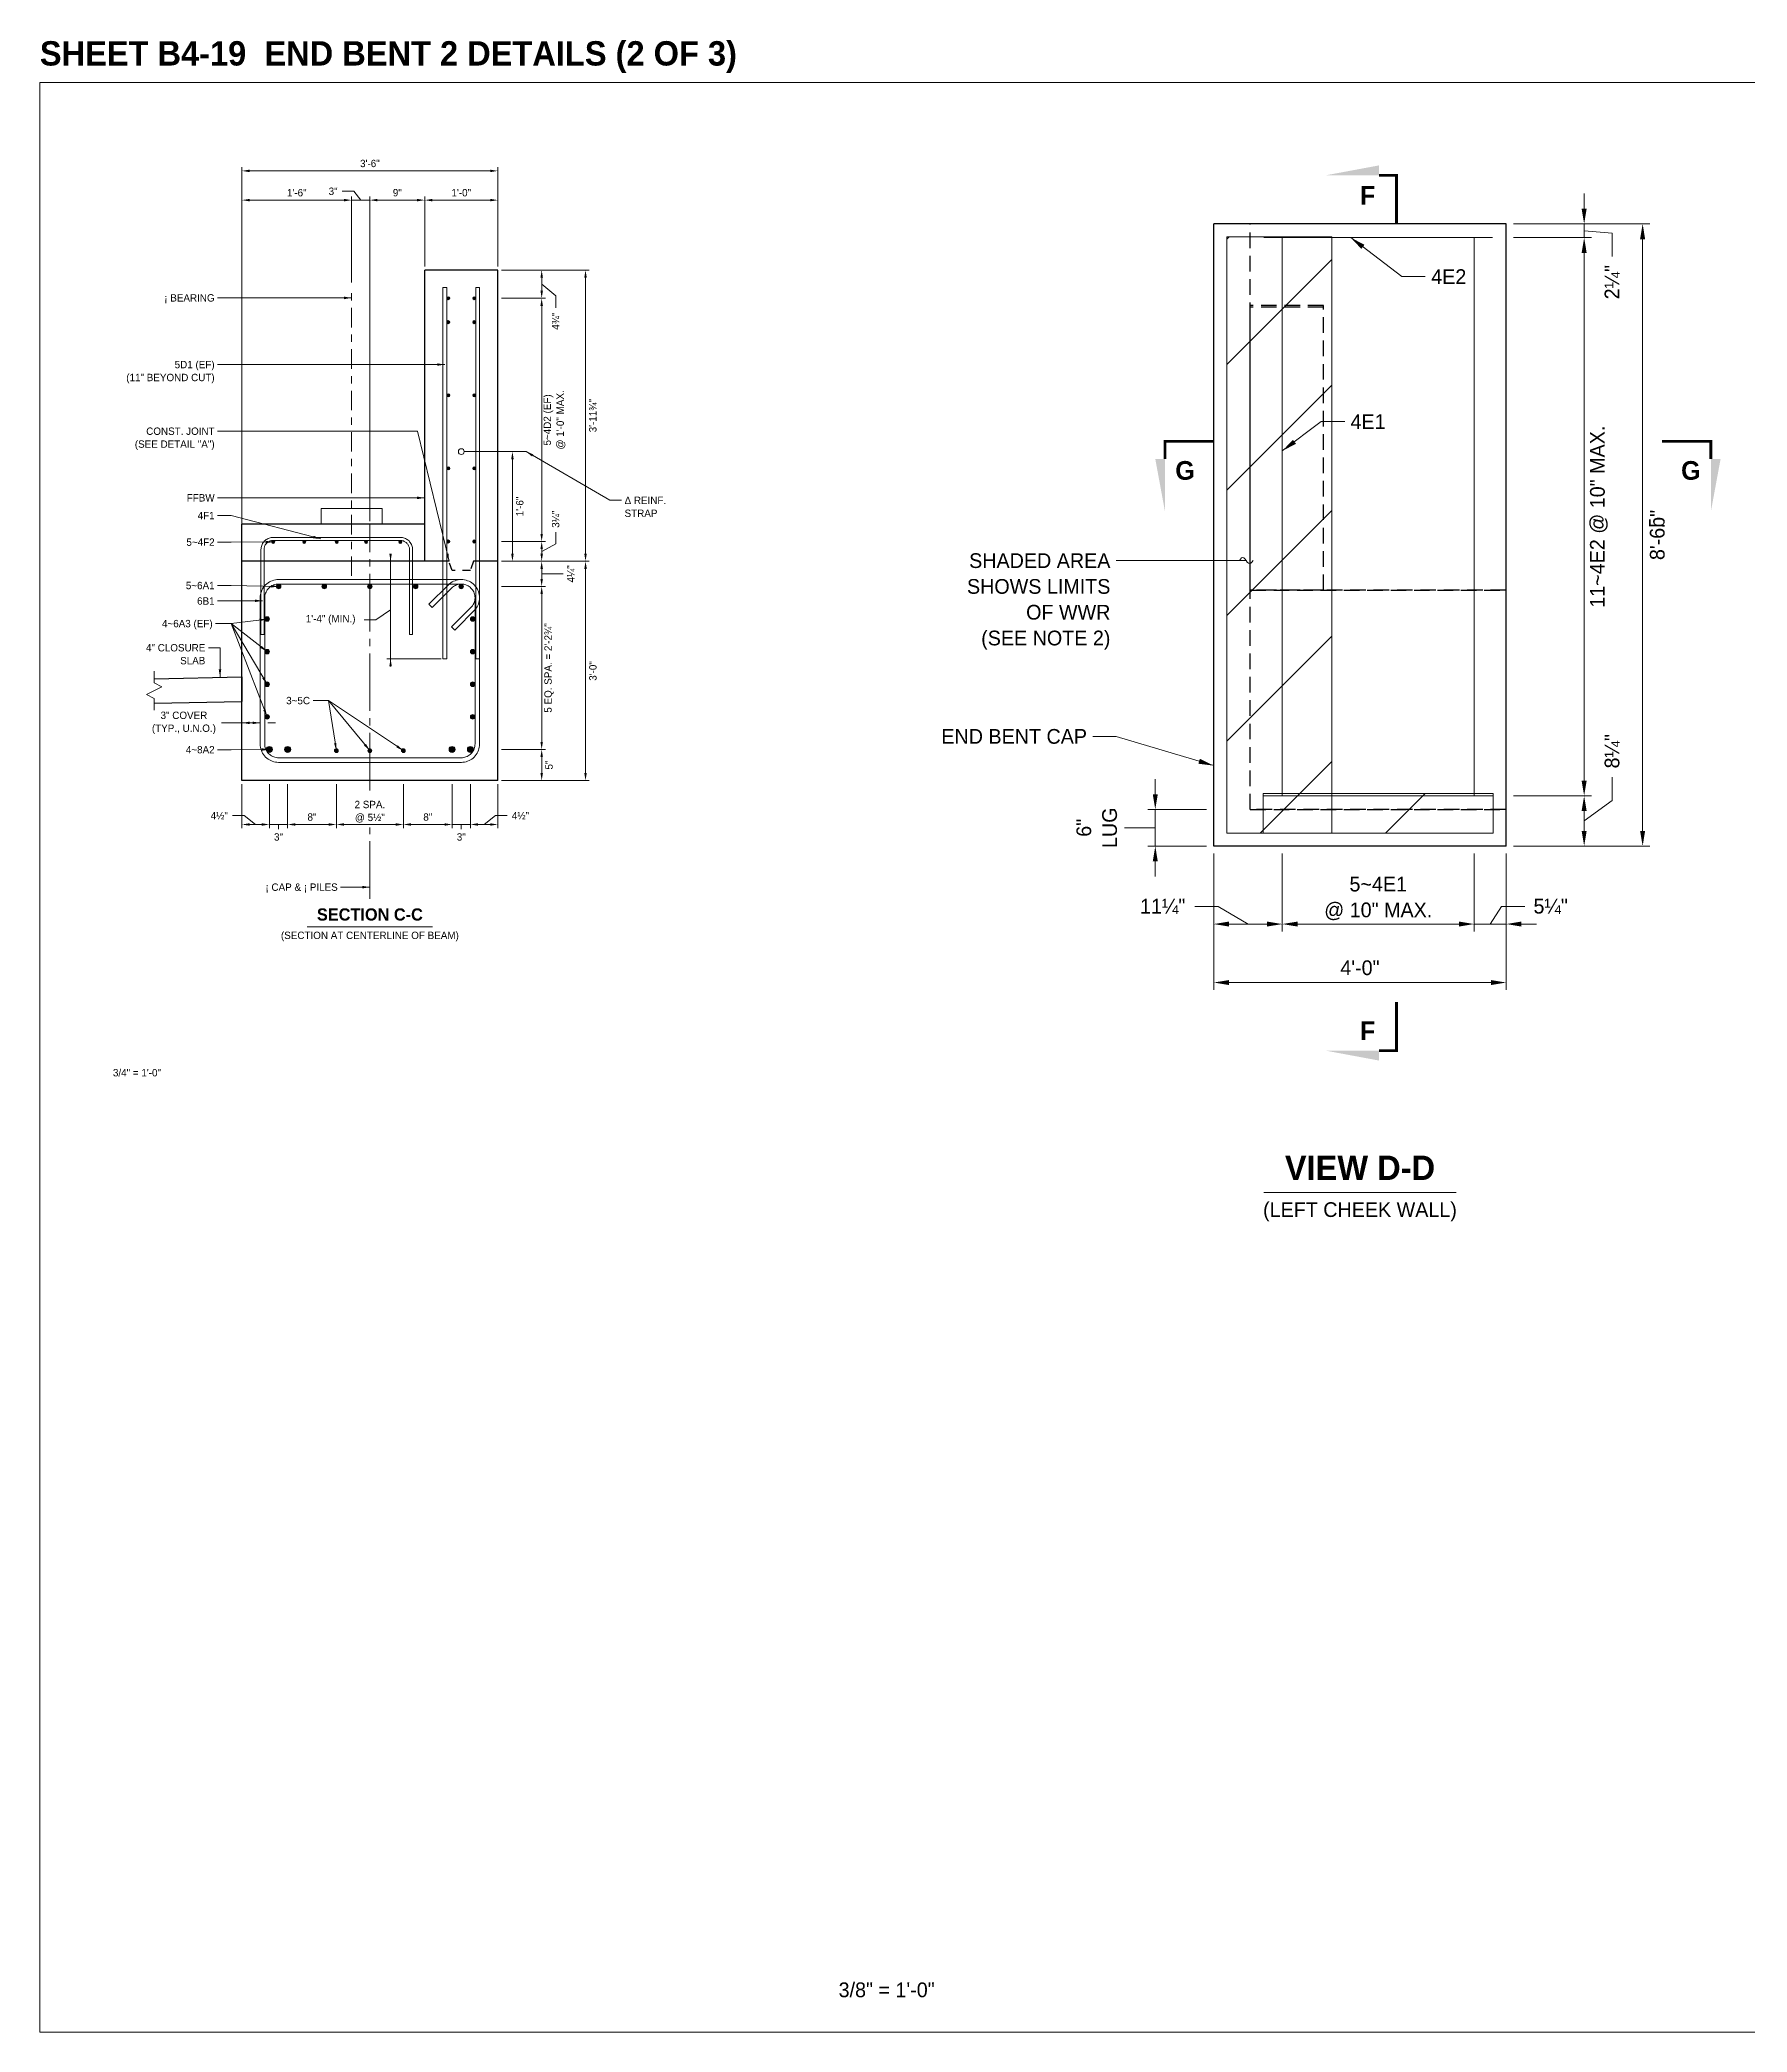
# Model space of a CAD drawing. Extents: x -1 to 861, y -26 to 2.
# Drawn here: x 779 to 802.36, y -25.67 to 1.58 of the extents above; entities that cross this region are included whole.
import ezdxf
from ezdxf.enums import TextEntityAlignment as Align

# ---------------------------------------------------------------- set-up
doc = ezdxf.new("R2010")
doc.units = 21
doc.header["$MEASUREMENT"] = 0
for name, pattern in [('DGN2', [0.12, 0.08, -0.04]), ('DGN4', [0.336, 0.2, -0.053, 0.03, -0.053]), ('DGN7', [0.726, 0.59, -0.053, 0.03, -0.053])]:
    doc.linetypes.add(name, pattern=pattern)
for name, color, linetype, lineweight in [('BearingPadMisc', 5, 'Continuous', 15), ('Border', 7, 'Continuous', 15), ('CL_Major', 1, 'DGN7', 9), ('CL_Minor', 7, 'DGN4', 9), ('Dimension', 7, 'Continuous', 9), ('Leader', 7, 'Continuous', 9), ('Patterning', 1, 'Continuous', 15), ('Rebar', 2, 'Continuous', 15), ('Rebar2', 2, 'Continuous', 15), ('SubStrConc', 3, 'Continuous', 30), ('SubStrConc2', 3, 'Continuous', 30), ('SubStrConc2_h', 3, 'DGN2', 30), ('SubStrConc_h', 3, 'DGN2', 30), ('Symbols', 7, 'Continuous', 15), ('TextStructures', 7, 'Continuous', 9)]:
    doc.layers.add(name, color=color, linetype=linetype, lineweight=lineweight)
doc.styles.add('FDOT Bold (Large)', font='FDOTBold.ttf')
doc.styles.add('FDOT Structures', font='FDOT.ttf')
doc.styles.add('FDOT Structures Annotation', font='FDOT.ttf')
doc.styles.add('FDOT Structures Views_SectionArrow', font='FDOTBold.ttf')
pattern_1 = [(45, (0, 0), (-0.8581657, 0.8581657), [])]

msp = doc.modelspace()

# ---------------------------------------------------------------- hatches: boundary and pattern name
at = {"layer": 'Patterning'}
h = msp.add_hatch(dxfattribs=at)
h.set_pattern_fill('ANSI31', color=256, scale=2.133333)
h.set_pattern_definition(pattern_1)
h.paths.add_polyline_path([(795.236, -9.266), (796.673, -9.266), (796.673, -1.11), (795.236, -1.11)])
h = msp.add_hatch(dxfattribs=at)
h.set_pattern_fill('ANSI31', color=256, scale=2.133333)
h.set_pattern_definition(pattern_1)
h.paths.add_polyline_path([(795.736, -9.266), (798.882, -9.266), (798.882, -8.725), (795.736, -8.725)])
at = {"layer": 'Rebar'}
h = msp.add_hatch(color=256, dxfattribs=at)
h.dxf.hatch_style = 1
edge = h.paths.add_edge_path()
edge.add_arc((784.588, -1.95), 0.0208, 0, 360)
h = msp.add_hatch(color=256, dxfattribs=at)
h.dxf.hatch_style = 1
edge = h.paths.add_edge_path()
edge.add_arc((784.942, -1.95), 0.0208, 0, 360)
h = msp.add_hatch(color=256, dxfattribs=at)
h.dxf.hatch_style = 1
edge = h.paths.add_edge_path()
edge.add_arc((784.588, -2.277), 0.0208, 0, 360)
h = msp.add_hatch(color=256, dxfattribs=at)
h.dxf.hatch_style = 1
edge = h.paths.add_edge_path()
edge.add_arc((784.942, -2.277), 0.0208, 0, 360)
h = msp.add_hatch(color=256, dxfattribs=at)
h.dxf.hatch_style = 1
edge = h.paths.add_edge_path()
edge.add_arc((784.588, -3.277), 0.0208, 0, 360)
h = msp.add_hatch(color=256, dxfattribs=at)
h.dxf.hatch_style = 1
edge = h.paths.add_edge_path()
edge.add_arc((784.942, -3.277), 0.0208, 0, 360)
h = msp.add_hatch(color=256, dxfattribs=at)
h.dxf.hatch_style = 1
edge = h.paths.add_edge_path()
edge.add_arc((784.588, -4.277), 0.0208, 0, 360)
h = msp.add_hatch(color=256, dxfattribs=at)
h.dxf.hatch_style = 1
edge = h.paths.add_edge_path()
edge.add_arc((784.942, -4.277), 0.0208, 0, 360)
h = msp.add_hatch(color=256, dxfattribs=at)
h.dxf.hatch_style = 1
edge = h.paths.add_edge_path()
edge.add_arc((782.192, -5.284), 0.0208, 0, 360)
h = msp.add_hatch(color=256, dxfattribs=at)
h.dxf.hatch_style = 1
edge = h.paths.add_edge_path()
edge.add_arc((782.617, -5.284), 0.0208, 0, 360)
h = msp.add_hatch(color=256, dxfattribs=at)
h.dxf.hatch_style = 1
edge = h.paths.add_edge_path()
edge.add_arc((783.062, -5.284), 0.0208, 0, 360)
h = msp.add_hatch(color=256, dxfattribs=at)
h.dxf.hatch_style = 1
edge = h.paths.add_edge_path()
edge.add_arc((783.463, -5.284), 0.0208, 0, 360)
h = msp.add_hatch(color=256, dxfattribs=at)
h.dxf.hatch_style = 1
edge = h.paths.add_edge_path()
edge.add_arc((783.932, -5.284), 0.0208, 0, 360)
h = msp.add_hatch(color=256, dxfattribs=at)
h.dxf.hatch_style = 1
edge = h.paths.add_edge_path()
edge.add_arc((784.588, -5.277), 0.0208, 0, 360)
h = msp.add_hatch(color=256, dxfattribs=at)
h.dxf.hatch_style = 1
edge = h.paths.add_edge_path()
edge.add_arc((784.942, -5.277), 0.0208, 0, 360)
h = msp.add_hatch(color=256, dxfattribs=at)
h.dxf.hatch_style = 1
edge = h.paths.add_edge_path()
edge.add_arc((782.266, -5.892), 0.0312, 0, 360)
h = msp.add_hatch(color=256, dxfattribs=at)
h.dxf.hatch_style = 1
edge = h.paths.add_edge_path()
edge.add_arc((782.891, -5.892), 0.0312, 0, 360)
h = msp.add_hatch(color=256, dxfattribs=at)
h.dxf.hatch_style = 1
edge = h.paths.add_edge_path()
edge.add_arc((783.515, -5.892), 0.0312, 0, 360)
h = msp.add_hatch(color=256, dxfattribs=at)
h.dxf.hatch_style = 1
edge = h.paths.add_edge_path()
edge.add_arc((784.14, -5.892), 0.0312, 0, 360)
h = msp.add_hatch(color=256, dxfattribs=at)
h.dxf.hatch_style = 1
edge = h.paths.add_edge_path()
edge.add_arc((784.764, -5.892), 0.0312, 0, 360)
h = msp.add_hatch(color=256, dxfattribs=at)
h.dxf.hatch_style = 1
edge = h.paths.add_edge_path()
edge.add_arc((782.109, -6.338), 0.0312, 0, 360)
h = msp.add_hatch(color=256, dxfattribs=at)
h.dxf.hatch_style = 1
edge = h.paths.add_edge_path()
edge.add_arc((784.921, -6.338), 0.0312, 0, 360)
h = msp.add_hatch(color=256, dxfattribs=at)
h.dxf.hatch_style = 1
edge = h.paths.add_edge_path()
edge.add_arc((782.109, -6.784), 0.0312, 0, 360)
h = msp.add_hatch(color=256, dxfattribs=at)
h.dxf.hatch_style = 1
edge = h.paths.add_edge_path()
edge.add_arc((784.921, -6.784), 0.0312, 0, 360)
h = msp.add_hatch(color=256, dxfattribs=at)
h.dxf.hatch_style = 1
edge = h.paths.add_edge_path()
edge.add_arc((782.109, -7.23), 0.0312, 0, 360)
h = msp.add_hatch(color=256, dxfattribs=at)
h.dxf.hatch_style = 1
edge = h.paths.add_edge_path()
edge.add_arc((784.921, -7.23), 0.0312, 0, 360)
h = msp.add_hatch(color=256, dxfattribs=at)
h.dxf.hatch_style = 1
edge = h.paths.add_edge_path()
edge.add_arc((782.109, -7.676), 0.0312, 0, 360)
h = msp.add_hatch(color=256, dxfattribs=at)
h.dxf.hatch_style = 1
edge = h.paths.add_edge_path()
edge.add_arc((784.921, -7.676), 0.0312, 0, 360)
h = msp.add_hatch(color=256, dxfattribs=at)
h.dxf.hatch_style = 1
edge = h.paths.add_edge_path()
edge.add_arc((782.14, -8.122), 0.0417, 0, 360)
h = msp.add_hatch(color=256, dxfattribs=at)
h.dxf.hatch_style = 1
edge = h.paths.add_edge_path()
edge.add_arc((782.39, -8.122), 0.0417, 0, 360)
h = msp.add_hatch(color=256, dxfattribs=at)
h.dxf.hatch_style = 1
edge = h.paths.add_edge_path()
edge.add_arc((783.057, -8.138), 0.026, 0, 360)
h = msp.add_hatch(color=256, dxfattribs=at)
h.dxf.hatch_style = 1
edge = h.paths.add_edge_path()
edge.add_arc((783.515, -8.138), 0.026, 0, 360)
h = msp.add_hatch(color=256, dxfattribs=at)
h.dxf.hatch_style = 1
edge = h.paths.add_edge_path()
edge.add_arc((783.973, -8.138), 0.026, 0, 360)
h = msp.add_hatch(color=256, dxfattribs=at)
h.dxf.hatch_style = 1
edge = h.paths.add_edge_path()
edge.add_arc((784.64, -8.122), 0.0417, 0, 360)
h = msp.add_hatch(color=256, dxfattribs=at)
h.dxf.hatch_style = 1
edge = h.paths.add_edge_path()
edge.add_arc((784.89, -8.122), 0.0417, 0, 360)

# ---------------------------------------------------------------- linework, layer by layer
at = {"layer": 'BearingPadMisc'}
for points in [[(782.848, -4.824), (782.848, -4.824)], [(782.848, -5.038), (782.848, -4.824)], [(782.848, -5.038), (782.848, -4.824)], [(782.848, -4.824), (782.848, -4.824)], [(783.682, -4.824), (782.848, -4.824)], [(783.682, -5.038), (783.682, -4.824)], [(783.682, -5.038), (782.848, -5.038)]]:
    msp.add_lwpolyline(points, dxfattribs=at)
at = {"layer": 'CL_Major', "ltscale": 1.333333}
for p, q in [((783.515, -8.681), (783.515, -5.048)), ((783.515, -10.165), (783.515, -9.188))]:
    msp.add_line(p, q, dxfattribs=at)
at = {"layer": 'CL_Minor', "ltscale": 1.333333}
msp.add_line((783.265, -5.748), (783.265, -1.785), dxfattribs=at)
at = {"layer": 'Dimension'}
for p, q in [((781.765, -5.497), (781.765, -0.157)), ((781.869, -0.208), (785.161, -0.208)), ((785.265, -1.514), (785.265, -0.157)), ((800.126, -0.725), (800.126, -0.517)), ((781.765, -5.497), (781.765, -0.557)), ((783.265, -1.735), (783.265, -0.557)), ((783.265, -1.735), (783.265, -0.557)), ((783.265, -0.608), (783.515, -0.608)), ((783.515, -4.997), (783.515, -0.557)), ((783.515, -4.997), (783.515, -0.557)), ((783.619, -0.608), (783.723, -0.608)), ((783.619, -0.608), (784.161, -0.608)), ((784.265, -1.514), (784.265, -0.557)), ((784.265, -1.514), (784.265, -0.557)), ((784.369, -0.608), (785.161, -0.608)), ((785.265, -1.514), (785.265, -0.557)), ((799.16, -0.933), (800.226, -0.933)), ((799.16, -0.933), (801.026, -0.933)), ((800.126, -1.121), (800.126, -0.933)), ((799.16, -1.121), (800.226, -1.121)), ((799.16, -1.121), (800.226, -1.121)), ((800.126, -8.548), (800.126, -1.329)), ((800.126, -1.329), (800.126, -1.537)), ((800.926, -9.235), (800.926, -1.142)), ((785.316, -1.564), (785.916, -1.564)), ((785.316, -1.564), (786.516, -1.564)), ((785.865, -1.846), (785.865, -1.669)), ((786.465, -5.444), (786.465, -1.669)), ((785.316, -1.95), (785.916, -1.95)), ((785.316, -1.95), (785.916, -1.95)), ((785.465, -5.444), (785.465, -4.152)), ((783.798, -5.444), (783.798, -6.985)), ((785.316, -5.277), (785.916, -5.277)), ((785.316, -5.277), (785.916, -5.277)), ((785.865, -5.444), (785.865, -5.381)), ((785.316, -5.548), (785.516, -5.548)), ((785.316, -5.548), (785.916, -5.548)), ((785.316, -5.548), (785.916, -5.548)), ((785.865, -5.788), (785.865, -5.652)), ((786.465, -8.444), (786.465, -5.652)), ((785.316, -5.892), (785.916, -5.892)), ((785.316, -5.892), (785.916, -5.892)), ((785.865, -8.018), (785.865, -5.996)), ((784.491, -6.881), (783.748, -6.881)), ((781.661, -7.758), (781.556, -7.758)), ((782.015, -7.758), (781.765, -7.758)), ((782.119, -7.758), (782.223, -7.758)), ((785.316, -8.122), (785.916, -8.122)), ((785.316, -8.122), (785.916, -8.122)), ((785.865, -8.444), (785.865, -8.226)), ((781.765, -8.598), (781.765, -9.198)), ((783.057, -8.598), (783.057, -9.198)), ((783.057, -8.598), (783.057, -9.198)), ((783.973, -8.598), (783.973, -9.198)), ((783.973, -8.598), (783.973, -9.198)), ((785.265, -8.598), (785.265, -9.198)), ((785.316, -8.548), (785.916, -8.548)), ((785.316, -8.548), (786.516, -8.548)), ((794.259, -8.735), (794.259, -8.527)), ((794.958, -8.943), (794.158, -8.943)), ((794.259, -9.443), (794.259, -8.943)), ((799.16, -8.756), (800.226, -8.756)), ((799.16, -8.756), (800.226, -8.756)), ((800.126, -9.235), (800.126, -8.964)), ((781.869, -9.148), (782.036, -9.148)), ((782.036, -9.148), (781.932, -9.148)), ((782.494, -9.148), (782.598, -9.148)), ((782.494, -9.148), (782.953, -9.148)), ((784.077, -9.148), (784.536, -9.148)), ((784.994, -9.148), (785.098, -9.148)), ((784.994, -9.148), (785.161, -9.148)), ((794.958, -9.443), (794.158, -9.443)), ((799.16, -9.443), (800.226, -9.443)), ((799.16, -9.443), (801.026, -9.443)), ((794.259, -9.652), (794.259, -9.86)), ((795.059, -9.544), (795.059, -10.611)), ((795.059, -9.544), (795.059, -11.411)), ((795.996, -9.544), (795.996, -10.611)), ((795.996, -9.544), (795.996, -10.611)), ((798.621, -9.544), (798.621, -10.611)), ((798.621, -9.544), (798.621, -10.611)), ((799.059, -9.544), (799.059, -10.611)), ((799.059, -9.544), (799.059, -11.411)), ((795.267, -10.51), (795.788, -10.51)), ((798.413, -10.51), (798.205, -10.51)), ((798.621, -10.51), (799.059, -10.51)), ((795.267, -11.31), (798.851, -11.31))]:
    msp.add_line(p, q, dxfattribs=at)
for points in [[(781.869, -0.225), (781.765, -0.208), (781.869, -0.191)], [(785.161, -0.191), (785.265, -0.208), (785.161, -0.225)], [(781.869, -0.625), (781.765, -0.608), (781.869, -0.591)], [(783.619, -0.625), (783.515, -0.608), (783.619, -0.591)], [(783.619, -0.625), (783.515, -0.608), (783.619, -0.591)], [(784.161, -0.591), (784.265, -0.608), (784.161, -0.625)], [(784.369, -0.625), (784.265, -0.608), (784.369, -0.591)], [(785.161, -0.591), (785.265, -0.608), (785.161, -0.625)], [(800.16, -0.725), (800.126, -0.933), (800.091, -0.725)], [(800.891, -1.142), (800.926, -0.933), (800.96, -1.142)], [(800.091, -1.329), (800.126, -1.121), (800.16, -1.329)], [(800.091, -1.329), (800.126, -1.121), (800.16, -1.329)], [(785.848, -1.669), (785.865, -1.564), (785.882, -1.669)], [(786.448, -1.669), (786.465, -1.564), (786.482, -1.669)], [(785.882, -1.846), (785.865, -1.95), (785.848, -1.846)], [(785.448, -4.152), (785.465, -4.048), (785.482, -4.152)], [(783.815, -5.444), (783.798, -5.548), (783.781, -5.444)], [(785.482, -5.444), (785.465, -5.548), (785.448, -5.444)], [(785.848, -5.381), (785.865, -5.277), (785.882, -5.381)], [(785.882, -5.444), (785.865, -5.548), (785.848, -5.444)], [(785.848, -5.652), (785.865, -5.548), (785.882, -5.652)], [(785.882, -5.788), (785.865, -5.892), (785.848, -5.788)], [(785.848, -5.996), (785.865, -5.892), (785.882, -5.996)], [(783.781, -6.985), (783.798, -6.881), (783.815, -6.985)], [(781.869, -7.775), (781.765, -7.758), (781.869, -7.741)], [(781.911, -7.741), (782.015, -7.758), (781.911, -7.775)], [(785.882, -8.018), (785.865, -8.122), (785.848, -8.018)], [(786.482, -8.444), (786.465, -8.548), (786.448, -8.444)], [(800.16, -8.548), (800.126, -8.756), (800.091, -8.548)], [(794.293, -8.735), (794.259, -8.943), (794.225, -8.735)], [(800.091, -8.964), (800.126, -8.756), (800.16, -8.964)], [(781.869, -9.165), (781.765, -9.148), (781.869, -9.131)], [(782.953, -9.131), (783.057, -9.148), (782.953, -9.165)], [(784.077, -9.165), (783.973, -9.148), (784.077, -9.131)], [(785.161, -9.131), (785.265, -9.148), (785.161, -9.165)], [(800.16, -9.235), (800.126, -9.443), (800.091, -9.235)], [(800.96, -9.235), (800.926, -9.443), (800.891, -9.235)], [(794.225, -9.652), (794.259, -9.443), (794.293, -9.652)], [(795.267, -10.544), (795.059, -10.51), (795.267, -10.476)], [(795.788, -10.476), (795.996, -10.51), (795.788, -10.544)], [(796.205, -10.544), (795.996, -10.51), (796.205, -10.476)], [(798.413, -10.476), (798.621, -10.51), (798.413, -10.544)], [(798.413, -10.476), (798.621, -10.51), (798.413, -10.544)], [(799.267, -10.544), (799.059, -10.51), (799.267, -10.476)], [(795.267, -11.344), (795.059, -11.31), (795.267, -11.276)], [(798.851, -11.276), (799.059, -11.31), (798.851, -11.344)]]:
    msp.add_solid(points, dxfattribs=at)
at = {"layer": 'Leader'}
for p, q in [((781.618, -6.4), (781.405, -6.4)), ((782.109, -6.338), (781.618, -6.4)), ((782.109, -7.676), (781.618, -6.4)), ((782.109, -7.23), (781.618, -6.4)), ((782.109, -6.784), (781.618, -6.4)), ((782.95, -7.453), (782.737, -7.453)), ((783.057, -8.138), (782.95, -7.453)), ((783.515, -8.138), (782.95, -7.453)), ((783.973, -8.138), (782.95, -7.453))]:
    msp.add_line(p, q, dxfattribs=at)
for points in [[(796.933, -1.121), (797.633, -1.654), (797.953, -1.654)], [(783.265, -1.945), (781.618, -1.945), (781.431, -1.945)], [(784.541, -2.857), (781.618, -2.857), (781.431, -2.857)], [(784.598, -5.548), (784.165, -3.769), (781.431, -3.769)], [(795.996, -4.038), (796.53, -3.638), (796.85, -3.638)], [(785.652, -4.048), (786.798, -4.714), (786.958, -4.714)], [(784.265, -4.68), (781.618, -4.68), (781.431, -4.68)], [(782.842, -5.242), (781.618, -4.922), (781.431, -4.922)], [(782.192, -5.284), (781.618, -5.286), (781.431, -5.286)], [(795.503, -5.538), (793.726, -5.538)], [(795.409, -5.538), (795.425, -5.517), (795.44, -5.502), (795.456, -5.496), (795.472, -5.502), (795.487, -5.517), (795.503, -5.538), (795.518, -5.559), (795.534, -5.575), (795.549, -5.58), (795.565, -5.575), (795.58, -5.559), (795.596, -5.538)], [(782.266, -5.892), (781.618, -5.879), (781.431, -5.879)], [(782.046, -6.088), (781.618, -6.091), (781.431, -6.091)], [(781.465, -7.13), (781.465, -6.73), (781.305, -6.73)], [(782.14, -8.122), (781.618, -8.125), (781.431, -8.125)], [(795.059, -8.343), (793.726, -7.943), (793.406, -7.943)], [(783.515, -10.005), (783.115, -10.005)]]:
    msp.add_lwpolyline(points, dxfattribs=at)
for points in [[(796.933, -1.121), (797.12, -1.219), (797.078, -1.275)], [(783.265, -1.945), (783.161, -1.963), (783.161, -1.928)], [(784.541, -2.857), (784.437, -2.874), (784.437, -2.84)], [(785.652, -4.048), (785.75, -4.085), (785.733, -4.115)], [(795.996, -4.038), (796.142, -3.886), (796.184, -3.941)], [(784.265, -4.68), (784.161, -4.698), (784.161, -4.663)], [(782.192, -5.284), (782.088, -5.302), (782.088, -5.267)], [(782.842, -5.242), (782.737, -5.233), (782.746, -5.199)], [(784.598, -5.548), (784.557, -5.451), (784.591, -5.442)], [(782.266, -5.892), (782.162, -5.907), (782.162, -5.873)], [(782.046, -6.088), (781.942, -6.106), (781.942, -6.071)], [(782.109, -6.338), (782.008, -6.368), (782.004, -6.334)], [(782.109, -6.784), (782.017, -6.733), (782.038, -6.706)], [(781.465, -7.13), (781.447, -7.026), (781.482, -7.026)], [(782.109, -7.23), (782.041, -7.149), (782.071, -7.132)], [(782.109, -7.676), (782.056, -7.585), (782.088, -7.573)], [(782.14, -8.122), (782.036, -8.14), (782.036, -8.105)], [(783.057, -8.138), (783.024, -8.037), (783.058, -8.032)], [(783.515, -8.138), (783.435, -8.068), (783.462, -8.046)], [(783.973, -8.138), (783.877, -8.094), (783.896, -8.065)], [(795.059, -8.343), (794.849, -8.317), (794.869, -8.25)], [(783.515, -10.005), (783.411, -10.023), (783.411, -9.988)]]:
    msp.add_solid(points, dxfattribs=at)
at = {"layer": 'Rebar'}
for p, q in [((784.515, -1.804), (784.567, -1.804)), ((784.963, -1.804), (785.015, -1.804)), ((784.323, -6.136), (784.367, -6.18)), ((784.677, -6.49), (784.632, -6.446)), ((782.025, -6.548), (782.067, -6.548)), ((784.098, -6.548), (784.057, -6.548)), ((784.515, -6.881), (784.567, -6.881)), ((784.963, -6.881), (785.015, -6.881))]:
    msp.add_line(p, q, dxfattribs=at)
for points in [[(798.871, -1.121), (795.746, -1.121)], [(795.996, -8.756), (795.996, -1.121)], [(798.621, -8.756), (798.621, -1.121)], [(784.515, -6.881), (784.515, -1.804)], [(784.567, -6.881), (784.567, -1.804)], [(784.963, -6.881), (784.963, -1.804)], [(785.015, -6.881), (785.015, -1.804)], [(782.025, -6.548), (782.025, -5.387), (782.026, -5.373), (782.028, -5.359), (782.031, -5.345), (782.035, -5.331), (782.041, -5.317), (782.048, -5.305), (782.056, -5.292), (782.064, -5.281), (782.074, -5.27), (782.085, -5.26), (782.096, -5.251), (782.109, -5.244), (782.122, -5.237), (782.135, -5.231), (782.149, -5.227), (782.163, -5.224), (782.178, -5.222), (782.171, -5.222), (782.171, -5.221), (783.932, -5.221), (783.946, -5.222), (783.961, -5.224), (783.975, -5.227), (783.989, -5.231), (784.002, -5.237), (784.015, -5.244), (784.027, -5.251), (784.039, -5.26), (784.05, -5.27), (784.059, -5.281), (784.068, -5.292), (784.076, -5.305), (784.083, -5.317), (784.088, -5.331), (784.093, -5.345), (784.096, -5.359), (784.098, -5.373), (784.097, -5.367), (784.098, -5.367), (784.098, -6.548)], [(782.067, -6.548), (782.067, -5.388), (782.068, -5.377), (782.069, -5.366), (782.071, -5.356), (782.075, -5.345), (782.079, -5.335), (782.084, -5.325), (782.09, -5.316), (782.096, -5.308), (782.104, -5.3), (782.112, -5.292), (782.12, -5.286), (782.13, -5.28), (782.139, -5.275), (782.149, -5.27), (782.16, -5.267), (782.17, -5.265), (782.181, -5.263), (782.213, -5.262), (782.213, -5.263), (783.931, -5.263), (783.943, -5.263), (783.953, -5.265), (783.964, -5.267), (783.974, -5.27), (783.985, -5.275), (783.994, -5.28), (784.003, -5.286), (784.012, -5.292), (784.02, -5.3), (784.027, -5.308), (784.034, -5.316), (784.04, -5.325), (784.045, -5.335), (784.049, -5.345), (784.052, -5.356), (784.055, -5.366), (784.056, -5.377), (784.058, -5.409), (784.057, -5.409), (784.057, -6.548)], [(784.323, -6.136), (784.589, -5.87), (784.605, -5.856), (784.622, -5.843), (784.64, -5.831), (784.66, -5.821), (784.68, -5.813), (784.701, -5.806), (784.722, -5.801), (784.743, -5.798), (784.765, -5.797), (784.787, -5.798), (784.809, -5.801), (784.83, -5.806), (784.851, -5.813), (784.871, -5.821), (784.89, -5.831), (784.909, -5.843), (784.926, -5.856), (784.942, -5.871), (784.957, -5.887), (784.97, -5.904), (784.982, -5.922), (784.992, -5.942), (785, -5.962), (785.007, -5.983), (785.011, -6.004), (785.014, -6.026), (785.015, -6.047), (785.015, -8.048), (785.014, -8.07), (785.011, -8.091), (785.007, -8.112), (785, -8.133), (784.992, -8.153), (784.982, -8.173), (784.97, -8.191), (784.957, -8.208), (784.942, -8.225), (784.926, -8.239), (784.908, -8.253), (784.89, -8.264), (784.871, -8.274), (784.851, -8.283), (784.83, -8.289), (784.808, -8.294), (784.787, -8.297), (784.766, -8.298), (782.264, -8.298), (782.243, -8.297), (782.222, -8.294), (782.2, -8.289), (782.179, -8.283), (782.159, -8.274), (782.14, -8.264), (782.122, -8.253), (782.104, -8.239), (782.088, -8.225), (782.073, -8.208), (782.06, -8.191), (782.048, -8.173), (782.038, -8.153), (782.03, -8.133), (782.024, -8.112), (782.019, -8.091), (782.016, -8.07), (782.016, -8.079), (782.015, -8.079), (782.015, -6.047), (782.016, -6.026), (782.019, -6.004), (782.024, -5.983), (782.03, -5.962), (782.038, -5.942), (782.048, -5.923), (782.06, -5.904), (782.073, -5.887), (782.088, -5.871), (782.104, -5.856), (782.122, -5.843), (782.14, -5.831), (782.159, -5.821), (782.179, -5.813), (782.2, -5.806), (782.222, -5.802), (782.243, -5.799), (782.264, -5.798), (784.766, -5.798), (784.787, -5.799), (784.809, -5.802), (784.83, -5.806), (784.851, -5.813), (784.871, -5.821), (784.89, -5.831), (784.909, -5.843), (784.926, -5.856), (784.942, -5.871), (784.957, -5.887), (784.97, -5.904), (784.982, -5.923), (784.992, -5.942), (785, -5.962), (785.007, -5.983), (785.011, -6.004), (785.014, -6.026), (785.015, -6.048), (785.014, -6.069), (785.011, -6.091), (785.007, -6.112), (785, -6.133), (784.992, -6.153), (784.982, -6.173), (784.97, -6.191), (784.957, -6.208), (784.965, -6.2), (784.966, -6.2), (784.677, -6.49)], [(784.367, -6.18), (784.632, -5.915), (784.645, -5.904), (784.658, -5.894), (784.672, -5.885), (784.686, -5.878), (784.701, -5.871), (784.717, -5.866), (784.733, -5.863), (784.749, -5.861), (784.765, -5.86), (784.782, -5.861), (784.798, -5.863), (784.814, -5.866), (784.829, -5.871), (784.844, -5.878), (784.859, -5.885), (784.873, -5.894), (784.886, -5.904), (784.898, -5.915), (784.909, -5.927), (784.919, -5.94), (784.927, -5.954), (784.935, -5.968), (784.941, -5.983), (784.946, -5.999), (784.95, -6.015), (784.952, -6.031), (784.953, -6.048), (784.953, -8.047), (784.952, -8.064), (784.95, -8.08), (784.946, -8.096), (784.941, -8.112), (784.935, -8.127), (784.927, -8.142), (784.919, -8.155), (784.909, -8.168), (784.898, -8.18), (784.886, -8.191), (784.873, -8.201), (784.859, -8.21), (784.844, -8.218), (784.829, -8.224), (784.814, -8.229), (784.798, -8.232), (784.781, -8.235), (784.764, -8.235), (782.266, -8.235), (782.249, -8.235), (782.232, -8.232), (782.216, -8.229), (782.201, -8.224), (782.186, -8.218), (782.171, -8.21), (782.157, -8.201), (782.145, -8.191), (782.132, -8.18), (782.121, -8.168), (782.111, -8.155), (782.103, -8.142), (782.095, -8.127), (782.089, -8.112), (782.084, -8.096), (782.08, -8.08), (782.078, -8.064), (782.076, -8.017), (782.078, -8.017), (782.078, -6.048), (782.078, -6.031), (782.08, -6.015), (782.084, -5.999), (782.089, -5.984), (782.095, -5.969), (782.103, -5.954), (782.111, -5.94), (782.121, -5.927), (782.132, -5.915), (782.145, -5.904), (782.157, -5.894), (782.171, -5.885), (782.186, -5.878), (782.201, -5.872), (782.216, -5.867), (782.232, -5.863), (782.249, -5.861), (782.266, -5.86), (784.765, -5.86), (784.782, -5.861), (784.798, -5.863), (784.814, -5.867), (784.829, -5.872), (784.844, -5.878), (784.859, -5.885), (784.873, -5.894), (784.886, -5.904), (784.898, -5.915), (784.909, -5.927), (784.919, -5.94), (784.928, -5.954), (784.935, -5.968), (784.941, -5.984), (784.946, -5.999), (784.95, -6.015), (784.952, -6.031), (784.953, -6.048), (784.952, -6.064), (784.95, -6.08), (784.946, -6.096), (784.941, -6.112), (784.935, -6.127), (784.928, -6.141), (784.919, -6.155), (784.909, -6.168), (784.875, -6.205), (784.874, -6.204), (784.632, -6.446)], [(798.871, -8.756), (795.746, -8.756)]]:
    msp.add_lwpolyline(points, dxfattribs=at)
for centre, radius in [((784.588, -1.95), 0.0208), ((784.942, -1.95), 0.0208), ((784.588, -2.277), 0.0208), ((784.942, -2.277), 0.0208), ((784.588, -3.277), 0.0208), ((784.942, -3.277), 0.0208), ((784.588, -4.277), 0.0208), ((784.942, -4.277), 0.0208), ((782.192, -5.284), 0.0208), ((782.617, -5.284), 0.0208), ((783.062, -5.284), 0.0208), ((783.463, -5.284), 0.0208), ((783.932, -5.284), 0.0208), ((784.588, -5.277), 0.0208), ((784.942, -5.277), 0.0208), ((782.266, -5.892), 0.0312), ((782.891, -5.892), 0.0312), ((783.515, -5.892), 0.0312), ((784.14, -5.892), 0.0312), ((784.764, -5.892), 0.0312), ((782.109, -6.338), 0.0312), ((784.921, -6.338), 0.0312), ((782.109, -6.784), 0.0312), ((784.921, -6.784), 0.0312), ((782.109, -7.23), 0.0312), ((784.921, -7.23), 0.0312), ((782.109, -7.676), 0.0312), ((784.921, -7.676), 0.0312), ((782.14, -8.122), 0.0417), ((782.39, -8.122), 0.0417), ((783.057, -8.138), 0.026), ((783.515, -8.138), 0.026), ((783.973, -8.138), 0.026), ((784.64, -8.122), 0.0417), ((784.89, -8.122), 0.0417)]:
    msp.add_circle(centre, radius, dxfattribs=at)
at = {"layer": 'Rebar2'}
msp.add_line((785.652, -4.048), (784.805, -4.048), dxfattribs=at)
for points in [[(795.236, -9.266), (796.673, -9.266), (796.673, -1.11), (795.236, -1.11)], [(795.736, -9.266), (798.882, -9.266), (798.882, -8.725), (795.736, -8.725)]]:
    msp.add_lwpolyline(points, close=True, dxfattribs=at)
msp.add_circle((784.765, -4.048), 0.04, dxfattribs=at)
at = {"layer": 'SubStrConc'}
for points in [[(784.265, -5.548), (784.265, -1.564)], [(784.265, -5.038), (784.265, -1.564)], [(785.265, -1.564), (784.265, -1.564)], [(785.265, -5.548), (785.265, -1.564)], [(781.765, -7.13), (781.765, -5.548)], [(781.765, -8.548), (781.765, -5.548)], [(784.598, -5.548), (784.265, -5.548)], [(785.265, -5.548), (784.932, -5.548)], [(785.265, -8.548), (785.265, -5.548)], [(781.765, -8.548), (781.765, -7.464)], [(781.765, -8.548), (781.765, -8.548)], [(781.765, -8.548), (781.765, -8.548)], [(785.265, -8.548), (781.765, -8.548)]]:
    msp.add_lwpolyline(points, dxfattribs=at)
at = {"layer": 'SubStrConc2'}
for points in [[(795.059, -9.443), (795.059, -0.933)], [(795.059, -0.933), (795.059, -0.933)], [(795.059, -0.933), (795.059, -0.933)], [(799.059, -0.933), (795.059, -0.933)], [(795.059, -9.443), (795.059, -0.933)], [(799.059, -9.443), (799.059, -0.933)], [(781.765, -5.038), (781.765, -5.038)], [(781.765, -5.548), (781.765, -5.038)], [(781.765, -5.548), (781.765, -5.038)], [(781.765, -5.038), (781.765, -5.038)], [(784.265, -5.038), (781.765, -5.038)], [(784.265, -5.548), (784.265, -5.038)], [(781.765, -5.548), (781.765, -5.548)], [(781.765, -5.548), (781.765, -5.548)], [(784.598, -5.548), (781.765, -5.548)], [(781.765, -5.548), (781.765, -5.548)], [(781.765, -5.548), (781.765, -5.548)], [(784.265, -5.548), (781.765, -5.548)], [(785.265, -5.548), (784.932, -5.548)], [(780.565, -7.154), (781.765, -7.13)], [(781.765, -7.13), (781.765, -7.464)], [(780.565, -7.488), (781.765, -7.464)], [(799.059, -9.443), (795.059, -9.443)], [(795.059, -9.443), (795.059, -9.443)], [(795.059, -9.443), (795.059, -9.443)]]:
    msp.add_lwpolyline(points, dxfattribs=at)
at = {"layer": 'SubStrConc2_h', "ltscale": 2.666667}
msp.add_lwpolyline([(795.559, -8.943), (795.559, -0.933)], dxfattribs=at)
msp.add_lwpolyline([(795.559, -8.943), (795.559, -0.933)], dxfattribs=at)
at = {"layer": 'SubStrConc_h', "ltscale": 2.666667}
for points in [[(795.559, -5.943), (795.559, -2.05)], [(795.559, -2.07), (795.559, -2.05)], [(796.559, -2.05), (795.559, -2.05)], [(796.559, -2.07), (795.559, -2.07)], [(795.559, -5.943), (795.559, -2.07)], [(796.559, -5.943), (796.559, -2.05)], [(796.559, -2.07), (796.559, -2.05)], [(796.559, -5.943), (796.559, -2.07)], [(799.059, -5.943), (795.559, -5.943)], [(795.559, -5.943), (799.059, -5.943)], [(795.559, -8.943), (795.559, -5.943)], [(795.559, -8.943), (795.559, -5.943)], [(796.559, -5.943), (795.559, -5.943)], [(795.559, -5.943), (796.559, -5.943)], [(799.059, -8.943), (795.559, -8.943)], [(799.059, -8.943), (795.559, -8.943)], [(799.059, -8.943), (795.559, -8.943)], [(795.559, -8.943), (799.059, -8.943)]]:
    msp.add_lwpolyline(points, dxfattribs=at)
at = {"layer": 'SubStrConc_h', "ltscale": 1.333333}
msp.add_lwpolyline([(784.932, -5.548), (784.89, -5.673), (784.64, -5.673), (784.598, -5.548)], dxfattribs=at)
at = {"layer": 'Symbols', "const_width": 0.0373}
for points in [[(797.559, -0.933), (797.559, -0.267), (797.319, -0.267)], [(795.059, -3.909), (794.392, -3.909), (794.392, -4.149)], [(801.192, -3.909), (801.859, -3.909), (801.859, -4.149)], [(797.559, -11.577), (797.559, -12.243), (797.319, -12.243)]]:
    msp.add_lwpolyline(points, dxfattribs=at)
at = {"layer": 'Symbols'}
msp.add_lwpolyline([(780.565, -7.586), (780.565, -7.425), (780.458, -7.372), (780.671, -7.265), (780.565, -7.212), (780.565, -7.05)], dxfattribs=at)
for points in [[(797.319, -0.267), (796.599, -0.267), (797.319, -0.133)], [(794.392, -4.149), (794.392, -4.869), (794.259, -4.149)], [(801.859, -4.149), (801.859, -4.869), (801.992, -4.149)], [(797.319, -12.243), (796.599, -12.243), (797.319, -12.377)]]:
    msp.add_solid(points, dxfattribs=at)
at = {"layer": 'TextStructures'}
for p, q in [((782.658, -10.549), (784.372, -10.549)), ((795.744, -14.183), (798.374, -14.183))]:
    msp.add_line(p, q, dxfattribs=at)

# ---------------------------------------------------------------- texts
at = {"layer": 'Border', "style": 'FDOT Bold (Large)'}
msp.add_text('SHEET B4-19  END BENT 2 DETAILS (2 OF 3)', height=0.33334, dxfattribs=at).set_placement((779, 1.133), align=Align.BOTTOM_LEFT)
at = {"layer": 'Border', "style": 'FDOT Structures'}
for s, height, p in [('3/4" = 1\'-0"', 0.1008, (780, -12.493)), ('3/8" = 1\'-0"', 0.2016, (789.927, -24.987))]:
    msp.add_text(s, height=height, dxfattribs=at).set_placement(p, align=Align.TOP_LEFT)
at = {"layer": 'Dimension', "attachment_point": 5, "line_spacing_factor": 1.05, "style": 'FDOT Structures Annotation', "bg_fill": 3, "box_fill_scale": 1.1, "bg_fill_color": 0}
for s, insert, char_height in [('3"', (783.012, -0.487), 0.1008), ('4½"', (781.455, -9.027), 0.1008), ('4½"', (785.575, -9.027), 0.1008), ('3"', (782.265, -9.319), 0.1008), ('3"', (784.765, -9.319), 0.1008), ('5~4E1\\P@ 10" MAX.', (797.309, -10.16), 0.2016), ('11¼"', (794.36, -10.268), 0.2016), ('5¼"', (799.668, -10.268), 0.2016)]:
    msp.add_mtext(s, dxfattribs=dict(at, insert=insert, char_height=char_height))
at = {"layer": 'Dimension', "attachment_point": 5, "rotation": 90, "line_spacing_factor": 1.05, "style": 'FDOT Structures Annotation', "bg_fill": 3, "box_fill_scale": 1.1, "bg_fill_color": 0}
for s, insert, char_height in [('2¼"', (800.509, -1.73), 0.2016), ('4¾"', (786.057, -2.263), 0.1008), ('4¼"', (786.265, -5.72), 0.1008), ('8¼"', (800.509, -8.146), 0.2016), ('6"\\PLUG', (793.459, -9.193), 0.2016)]:
    msp.add_mtext(s, dxfattribs=dict(at, insert=insert, char_height=char_height))
at = {"layer": 'TextStructures', "style": 'FDOT Structures Views_SectionArrow'}
for s, p in [('F', (797.163, -0.541)), ('G', (794.666, -4.305)), ('G', (801.585, -4.305)), ('F', (797.163, -11.969))]:
    msp.add_text(s, height=0.256, dxfattribs=at).set_placement(p, align=Align.MIDDLE_CENTER)
at = {"layer": 'TextStructures', "style": 'FDOT Structures'}
for s, p in [('4E2', (798.034, -1.654)), ('4E1', (796.93, -3.638))]:
    msp.add_text(s, height=0.2016, dxfattribs=at).set_placement(p, align=Align.MIDDLE_LEFT)
for s, height, p in [('¡ BEARING', 0.1008, (781.391, -1.945)), ('FFBW', 0.1008, (781.391, -4.68)), ('4F1', 0.1008, (781.391, -4.922)), ('5~4F2', 0.1008, (781.391, -5.286)), ('5~6A1', 0.1008, (781.391, -5.879)), ('6B1', 0.1008, (781.391, -6.091)), ('4~6A3 (EF)', 0.1008, (781.364, -6.4)), ('3~5C', 0.1008, (782.696, -7.453)), ('END BENT CAP', 0.2016, (793.325, -7.943)), ('4~8A2', 0.1008, (781.391, -8.125)), ('¡ CAP & ¡ PILES', 0.1008, (783.075, -10.005))]:
    msp.add_text(s, height=height, dxfattribs=at).set_placement(p, align=Align.MIDDLE_RIGHT)
at = {"layer": 'TextStructures'}
for s, height, style, p in [('SECTION C-C', 0.16667, 'FDOT Bold (Large)', (783.515, -10.512)), ('(SECTION AT CENTERLINE OF BEAM)', 0.1008, 'FDOT Structures', (783.515, -10.745)), ('VIEW D-D', 0.3333, 'FDOT Bold (Large)', (797.059, -14.11)), ('(LEFT CHEEK WALL)', 0.2016, 'FDOT Structures', (797.059, -14.577))]:
    msp.add_text(s, height=height, dxfattribs=dict(at, style=style)).set_placement(p, align=Align.BOTTOM_CENTER)
at = {"layer": 'TextStructures', "line_spacing_factor": 1.05, "style": 'FDOT Structures'}
for s, insert, char_height, attachment_point in [('5D1 (EF)\\P(11" BEYOND CUT)', (781.391, -2.807), 0.1008, 3), ('CONST. JOINT\\P(SEE DETAIL "A")', (781.391, -3.718), 0.1008, 3), ('Δ REINF.\\PSTRAP', (786.999, -4.664), 0.1008, 1), ('SHADED AREA\\PSHOWS LIMITS\\POF WWR\\P(SEE NOTE 2)', (793.645, -5.438), 0.2016, 3), ('4" CLOSURE\\PSLAB', (781.264, -6.68), 0.1008, 3)]:
    msp.add_mtext(s, dxfattribs=dict(at, insert=insert, char_height=char_height, attachment_point=attachment_point))

# ---------------------------------------------------------------- next in the draw order: linework, layer by layer
at = {"layer": 'Dimension'}
for p, q in [((781.869, -0.608), (783.161, -0.608)), ((783.161, -0.608), (783.056, -0.608)), ((785.316, -5.548), (786.516, -5.548)), ((785.316, -5.548), (786.516, -5.548)), ((782.14, -8.598), (782.14, -9.198)), ((782.14, -8.598), (782.14, -9.198)), ((782.39, -8.598), (782.39, -9.198)), ((782.39, -8.598), (782.39, -9.198)), ((784.64, -8.598), (784.64, -9.198)), ((784.64, -8.598), (784.64, -9.198)), ((784.89, -8.598), (784.89, -9.198)), ((784.89, -8.598), (784.89, -9.198)), ((782.14, -9.148), (782.39, -9.148)), ((784.64, -9.148), (784.89, -9.148)), ((796.205, -10.51), (798.413, -10.51)), ((799.267, -10.51), (799.475, -10.51))]:
    msp.add_line(p, q, dxfattribs=at)
for points in [[(783.136, -0.487), (783.296, -0.487), (783.39, -0.608)], [(800.509, -1.378), (800.509, -1.058), (800.126, -1.027)], [(786.057, -2.079), (786.057, -1.919), (785.865, -1.757)], [(786.159, -5.72), (785.865, -5.72)], [(800.509, -8.499), (800.509, -8.819), (800.126, -9.1)], [(781.636, -9.027), (781.796, -9.027), (781.952, -9.148)], [(782.265, -9.213), (782.265, -9.148)], [(784.765, -9.213), (784.765, -9.148)], [(785.394, -9.027), (785.234, -9.027), (785.078, -9.148)], [(793.839, -9.193), (794.259, -9.193)], [(794.801, -10.268), (795.121, -10.268), (795.528, -10.51)], [(799.316, -10.268), (798.996, -10.268), (798.84, -10.51)]]:
    msp.add_lwpolyline(points, dxfattribs=at)
for points in [[(783.161, -0.591), (783.265, -0.608), (783.161, -0.625)], [(783.161, -0.591), (783.265, -0.608), (783.161, -0.625)], [(785.848, -2.054), (785.865, -1.95), (785.882, -2.054)], [(786.482, -5.444), (786.465, -5.548), (786.448, -5.444)], [(786.448, -5.652), (786.465, -5.548), (786.482, -5.652)], [(782.036, -9.131), (782.14, -9.148), (782.036, -9.165)], [(782.036, -9.131), (782.14, -9.148), (782.036, -9.165)], [(782.494, -9.165), (782.39, -9.148), (782.494, -9.131)], [(782.494, -9.165), (782.39, -9.148), (782.494, -9.131)], [(784.536, -9.131), (784.64, -9.148), (784.536, -9.165)], [(784.536, -9.131), (784.64, -9.148), (784.536, -9.165)], [(784.994, -9.165), (784.89, -9.148), (784.994, -9.131)], [(784.994, -9.165), (784.89, -9.148), (784.994, -9.131)]]:
    msp.add_solid(points, dxfattribs=at)

# ---------------------------------------------------------------- next in the draw order: texts
at = {"layer": 'Dimension', "char_height": 0.1008, "attachment_point": 5, "rotation": 90, "line_spacing_factor": 1.05, "style": 'FDOT Structures Annotation', "bg_fill": 3, "box_fill_scale": 1.1, "bg_fill_color": 0}
for s, insert in [('5~4D2 (EF)\\P@ 1\'-0" MAX.', (786.04, -3.614)), ('3¼"', (786.057, -4.972))]:
    msp.add_mtext(s, dxfattribs=dict(at, insert=insert))
at = {"layer": 'Dimension', "char_height": 0.1008, "attachment_point": 5, "line_spacing_factor": 1.05, "style": 'FDOT Structures Annotation', "bg_fill": 3, "box_fill_scale": 1.1, "bg_fill_color": 0}
for s, insert in [('1\'-4" (MIN.)', (782.978, -6.348)), ('3" COVER\\P(TYP., U.N.O.)', (780.971, -7.758)), ('2 SPA.\\P@ 5½"', (783.515, -8.973))]:
    msp.add_mtext(s, dxfattribs=dict(at, insert=insert))

# ---------------------------------------------------------------- next in the draw order: linework, layer by layer
at = {"layer": 'Border'}
msp.add_lwpolyline([(779, -25.667), (815.34, -25.667), (815.34, 1), (779, 1)], close=True, dxfattribs=at)
at = {"layer": 'Dimension'}
for p, q in [((785.865, -5.173), (785.865, -2.054)), ((783.161, -9.148), (783.869, -9.148))]:
    msp.add_line(p, q, dxfattribs=at)
for points in [[(786.057, -5.148), (786.057, -5.308), (785.865, -5.412)], [(783.437, -6.348), (783.597, -6.348), (783.798, -6.214)], [(781.487, -7.758), (781.89, -7.758)]]:
    msp.add_lwpolyline(points, dxfattribs=at)
for points in [[(785.882, -5.173), (785.865, -5.277), (785.848, -5.173)], [(783.161, -9.165), (783.057, -9.148), (783.161, -9.131)], [(783.869, -9.131), (783.973, -9.148), (783.869, -9.165)]]:
    msp.add_solid(points, dxfattribs=at)

# ---------------------------------------------------------------- next in the draw order: texts
at = {"layer": 'Dimension', "attachment_point": 5, "style": 'FDOT Structures Annotation', "bg_fill": 3, "box_fill_scale": 1.1, "bg_fill_color": 1}
for s, insert, char_height in [('3\'-6"', (783.515, -0.107), 0.1008), ('1\'-6"', (782.515, -0.507), 0.1008), ('9"', (783.89, -0.507), 0.1008), ('1\'-0"', (784.765, -0.507), 0.1008), ('8"', (782.723, -9.047), 0.1008), ('8"', (784.307, -9.047), 0.1008), ('4\'-0"', (797.059, -11.109), 0.2016)]:
    msp.add_mtext(s, dxfattribs=dict(at, insert=insert, char_height=char_height))
at = {"layer": 'Dimension', "attachment_point": 5, "rotation": 90, "style": 'FDOT Structures Annotation', "bg_fill": 3, "box_fill_scale": 1.1, "bg_fill_color": 1}
for s, insert, char_height in [('3\'-11¾"', (786.566, -3.556), 0.1008), ('11~4E2 @ 10" MAX.', (800.327, -4.938), 0.2016), ('1\'-6"', (785.566, -4.798), 0.1008), ('8\'-6ƃ"', (801.127, -5.188), 0.2016), ('5 EQ. SPA. = 2\'-2¾"', (785.966, -7.007), 0.1008), ('3\'-0"', (786.566, -7.048), 0.1008), ('5"', (785.966, -8.335), 0.1008)]:
    msp.add_mtext(s, dxfattribs=dict(at, insert=insert, char_height=char_height))

# ---------------------------------------------------------------- next in the draw order: linework, layer by layer
at = {"layer": 'Dimension'}
msp.add_line((784.536, -9.148), (784.432, -9.148), dxfattribs=at)
for points in [[(785.848, -8.226), (785.865, -8.122), (785.882, -8.226)], [(785.882, -8.444), (785.865, -8.548), (785.848, -8.444)]]:
    msp.add_solid(points, dxfattribs=at)

doc.saveas('drawing.dxf')
